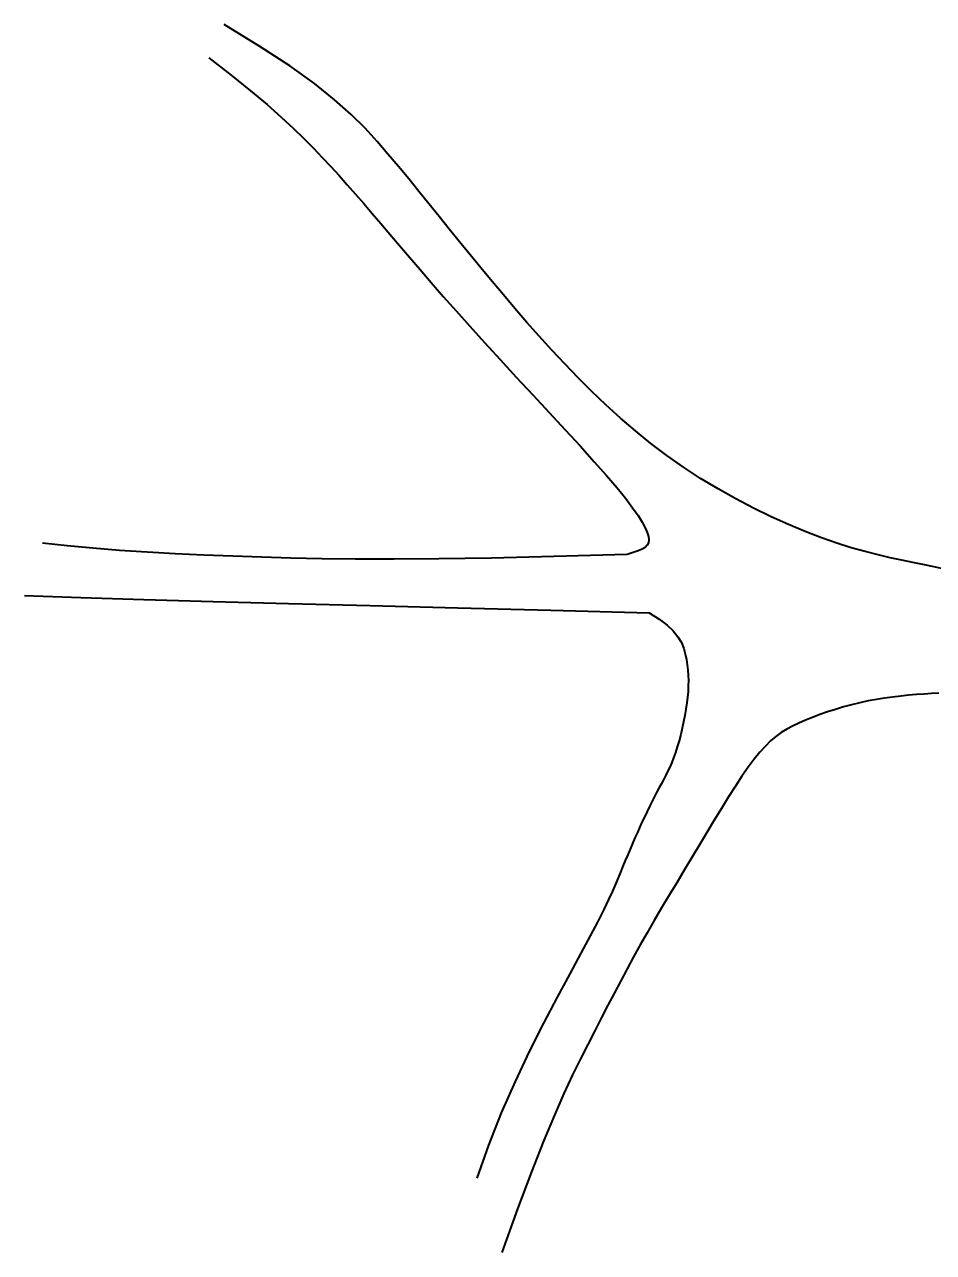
# Model space of a CAD drawing. Header units: metres. Extents: x 561401 to 594056, y 8460144 to 8508504.
# Drawn here: x 571751.1 to 571813.9, y 8469735.7 to 8469820.5 of the extents above; entities that cross this region are included whole.
import ezdxf

# ---------------------------------------------------------------- set-up
doc = ezdxf.new("R2010")
doc.units = ezdxf.units.M
doc.layers.add('1.1. VIA EXISTENTE', color=252, linetype='Continuous')

msp = doc.modelspace()

# ---------------------------------------------------------------- linework, layer by layer
at = {"layer": '1.1. VIA EXISTENTE', "color": 253, "linetype": 'Continuous', "lineweight": 40, "ltscale": 0.2, "true_color": 0x84a4a6}
for points in [[(571814.436, 8469782.962), (571813.811, 8469783.095), (571813.147, 8469783.231), (571812.441, 8469783.373), (571811.69, 8469783.526), (571810.893, 8469783.698), (571810.046, 8469783.895), (571809.15, 8469784.125), (571808.201, 8469784.393), (571807.198, 8469784.709), (571806.139, 8469785.077), (571805.025, 8469785.504), (571803.864, 8469785.989), (571802.671, 8469786.528), (571801.456, 8469787.119), (571800.231, 8469787.759), (571799.01, 8469788.445), (571797.803, 8469789.173), (571796.623, 8469789.942), (571795.48, 8469790.747), (571794.375, 8469791.586), (571793.305, 8469792.453), (571792.268, 8469793.346), (571791.264, 8469794.259), (571790.29, 8469795.188), (571789.344, 8469796.13), (571788.425, 8469797.081), (571787.531, 8469798.035), (571786.661, 8469798.992), (571785.814, 8469799.947), (571784.99, 8469800.899), (571784.186, 8469801.845), (571783.404, 8469802.782), (571782.641, 8469803.708), (571781.897, 8469804.619), (571781.171, 8469805.515), (571780.458, 8469806.397), (571779.754, 8469807.269), (571779.055, 8469808.133), (571778.357, 8469808.993), (571777.654, 8469809.851), (571776.943, 8469810.711), (571776.219, 8469811.575), (571775.469, 8469812.45), (571774.644, 8469813.352), (571773.687, 8469814.304), (571772.541, 8469815.325), (571771.148, 8469816.436), (571769.45, 8469817.658), (571767.391, 8469819.011), (571764.913, 8469820.515)], [(571763.859, 8469818.22), (571765.41, 8469817.011), (571766.739, 8469815.939), (571767.876, 8469814.986), (571768.85, 8469814.132), (571769.689, 8469813.359), (571770.422, 8469812.649), (571771.079, 8469811.983), (571771.687, 8469811.343), (571772.273, 8469810.712), (571772.846, 8469810.083), (571773.412, 8469809.45), (571773.977, 8469808.808), (571774.548, 8469808.151), (571775.131, 8469807.473), (571775.732, 8469806.769), (571776.357, 8469806.034), (571777.013, 8469805.262), (571777.704, 8469804.45), (571778.436, 8469803.595), (571779.213, 8469802.694), (571780.041, 8469801.743), (571780.925, 8469800.74), (571781.87, 8469799.681), (571782.881, 8469798.564), (571783.957, 8469797.389), (571785.079, 8469796.176), (571786.221, 8469794.947), (571787.356, 8469793.725), (571788.458, 8469792.533), (571789.502, 8469791.394), (571790.463, 8469790.332), (571791.313, 8469789.368), (571792.034, 8469788.521), (571792.63, 8469787.786), (571793.112, 8469787.153), (571793.491, 8469786.612), (571793.779, 8469786.152), (571793.986, 8469785.764), (571794.123, 8469785.437), (571794.201, 8469785.162), (571794.228, 8469784.929), (571794.204, 8469784.731), (571794.123, 8469784.562), (571793.981, 8469784.416), (571793.775, 8469784.286), (571793.499, 8469784.166), (571793.15, 8469784.05), (571792.723, 8469783.931), (571787.667, 8469783.782), (571783.375, 8469783.679), (571779.737, 8469783.618), (571776.643, 8469783.592), (571773.984, 8469783.597), (571771.649, 8469783.625), (571769.528, 8469783.673), (571767.512, 8469783.733), (571765.511, 8469783.803), (571763.517, 8469783.883), (571761.542, 8469783.975), (571759.599, 8469784.083), (571757.699, 8469784.208), (571755.856, 8469784.353), (571754.081, 8469784.522), (571752.387, 8469784.715)], [(571751.143, 8469781.086), (571755.024, 8469780.951), (571759.365, 8469780.818), (571764.151, 8469780.682), (571769.369, 8469780.543), (571775.001, 8469780.396), (571781.035, 8469780.239), (571787.455, 8469780.07), (571794.247, 8469779.886), (571794.94, 8469779.467), (571795.491, 8469779.051), (571795.918, 8469778.64), (571796.24, 8469778.234), (571796.473, 8469777.834), (571796.636, 8469777.44), (571796.746, 8469777.054), (571796.823, 8469776.677), (571796.88, 8469776.307), (571796.921, 8469775.944), (571796.947, 8469775.582), (571796.957, 8469775.218), (571796.952, 8469774.849), (571796.932, 8469774.472), (571796.898, 8469774.082), (571796.85, 8469773.675), (571796.788, 8469773.251), (571796.714, 8469772.814), (571796.628, 8469772.369), (571796.532, 8469771.923), (571796.426, 8469771.482), (571796.313, 8469771.053), (571796.194, 8469770.641), (571796.068, 8469770.252), (571795.938, 8469769.891), (571795.804, 8469769.556), (571795.666, 8469769.24), (571795.524, 8469768.938), (571795.379, 8469768.647), (571795.23, 8469768.36), (571795.078, 8469768.073), (571794.923, 8469767.781), (571794.764, 8469767.48), (571794.604, 8469767.169), (571794.441, 8469766.848), (571794.276, 8469766.518), (571794.11, 8469766.179), (571793.943, 8469765.831), (571793.775, 8469765.474), (571793.607, 8469765.109), (571793.438, 8469764.737), (571793.27, 8469764.357), (571793.103, 8469763.972), (571792.935, 8469763.582), (571792.769, 8469763.188), (571792.603, 8469762.792), (571792.439, 8469762.394), (571792.275, 8469761.996), (571792.111, 8469761.593), (571791.93, 8469761.163), (571791.716, 8469760.676), (571791.452, 8469760.104), (571791.12, 8469759.418), (571790.702, 8469758.589), (571790.182, 8469757.588), (571789.542, 8469756.388), (571788.773, 8469754.968), (571787.901, 8469753.346), (571786.958, 8469751.549), (571785.978, 8469749.603), (571784.995, 8469747.535), (571784.041, 8469745.372), (571783.151, 8469743.141), (571782.358, 8469740.868)], [(571814.251, 8469774.339), (571813.742, 8469774.315), (571813.224, 8469774.284), (571812.696, 8469774.246), (571812.157, 8469774.2), (571811.61, 8469774.145), (571811.056, 8469774.079), (571810.496, 8469774.002), (571809.932, 8469773.911), (571809.364, 8469773.806), (571808.794, 8469773.684), (571808.225, 8469773.547), (571807.659, 8469773.394), (571807.101, 8469773.228), (571806.555, 8469773.051), (571806.025, 8469772.866), (571805.516, 8469772.673), (571805.031, 8469772.475), (571804.575, 8469772.274), (571804.149, 8469772.071), (571803.75, 8469771.857), (571803.369, 8469771.622), (571803, 8469771.357), (571802.635, 8469771.052), (571802.269, 8469770.698), (571801.893, 8469770.284), (571801.501, 8469769.8), (571801.087, 8469769.241), (571800.652, 8469768.612), (571800.198, 8469767.922), (571799.727, 8469767.18), (571799.242, 8469766.394), (571798.744, 8469765.575), (571798.236, 8469764.732), (571797.72, 8469763.872), (571797.199, 8469763.004), (571796.674, 8469762.133), (571796.149, 8469761.26), (571795.628, 8469760.388), (571795.113, 8469759.519), (571794.607, 8469758.658), (571794.114, 8469757.805), (571793.636, 8469756.964), (571793.175, 8469756.136), (571792.727, 8469755.314), (571792.287, 8469754.491), (571791.849, 8469753.66), (571791.409, 8469752.812), (571790.961, 8469751.94), (571790.499, 8469751.037), (571790.018, 8469750.093), (571789.512, 8469749.094), (571788.967, 8469747.987), (571788.37, 8469746.713), (571787.706, 8469745.212), (571786.96, 8469743.423), (571786.119, 8469741.286), (571785.168, 8469738.741), (571784.093, 8469735.728)]]:
    msp.add_lwpolyline(points, dxfattribs=at)

doc.saveas('drawing.dxf')
